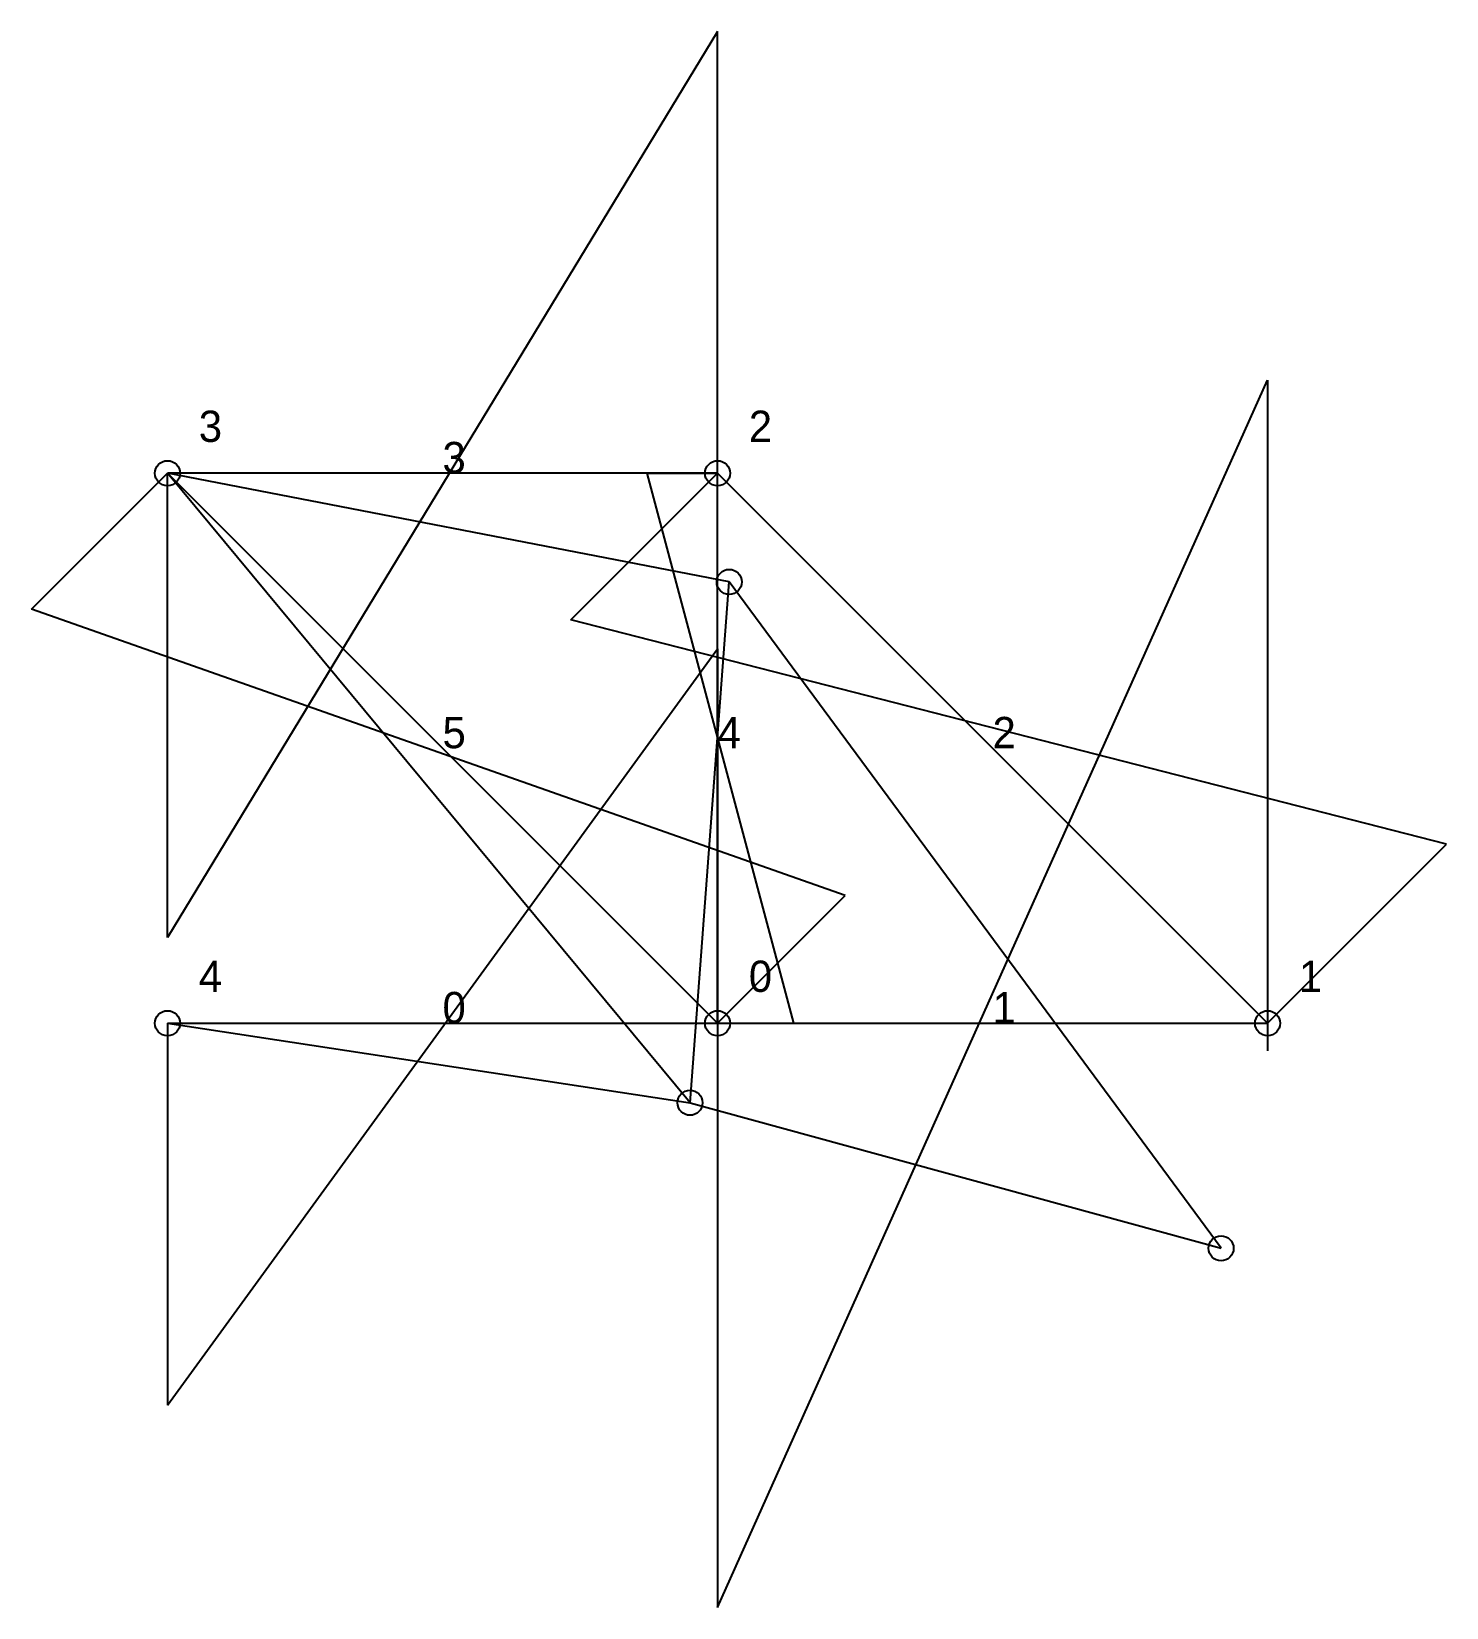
# Model space of a CAD drawing. Header units: metres. Extents: x -2.5 to 23.3, y -10.6 to 18.
import ezdxf

# ---------------------------------------------------------------- set-up
doc = ezdxf.new("R2010")
doc.units = ezdxf.units.M

msp = doc.modelspace()

# ---------------------------------------------------------------- linework, layer by layer
at = {"layer": 'BMD', "color": 4}
for p, q in [((10, 18.0309), (0, 1.558)), ((10, 10), (10, 18.0309)), ((10, -10.6228), (20, 11.6927)), ((20, 11.6927), (20, 0)), ((-2.47229, 7.52771), (0, 10)), ((0, 1.558), (0, 10)), ((7.33597, 7.33597), (10, 10)), ((11.3856, 0), (8.7225, 10)), ((8.7225, 10), (10, 10)), ((12.3208, 2.32079), (-2.47229, 7.52771)), ((23.2531, 3.25307), (7.33597, 7.33597)), ((0, -6.9442), (10, 6.80942)), ((10, 6.80942), (10, 0)), ((20, 0), (23.2531, 3.25307)), ((10, 0), (12.3208, 2.32079)), ((0, 0), (0, -6.9442)), ((10, 0), (10, -10.6228)), ((10, 0), (11.3856, 0))]:
    msp.add_line(p, q, dxfattribs=at)
at = {"layer": 'Deflected', "color": 1}
for p, q in [((10.212, 8.02433), (0, 10)), ((9.5, -1.44671), (0, 10)), ((9.5, -1.44671), (10.212, 8.02433)), ((19.1549, -4.09267), (10.212, 8.02433)), ((0, 0), (9.5, -1.44671)), ((9.5, -1.44671), (19.1549, -4.09267))]:
    msp.add_line(p, q, dxfattribs=at)
for centre in [(0, 10), (10.212, 8.02433), (0, 0), (9.5, -1.44671), (19.1549, -4.09267)]:
    msp.add_circle(centre, 0.227614, dxfattribs=at)
at = {"layer": 'Information', "color": 1}
msp.add_line((20, 0), (20, -0.5), dxfattribs=at)
at = {"layer": 'Undeflected', "color": 0}
for p, q in [((10, 10), (0, 10)), ((10, 0), (0, 10)), ((20, 0), (10, 10)), ((10, 0), (10, 10)), ((0, 0), (10, 0)), ((10, 0), (20, 0))]:
    msp.add_line(p, q, dxfattribs=at)
for centre in [(0, 10), (10, 10), (0, 0), (10, 0), (20, 0)]:
    msp.add_circle(centre, 0.227614, dxfattribs=at)

# ---------------------------------------------------------------- texts
at = {"layer": 'Information', "color": 5}
for s, p in [('3', (0.569036, 10.569)), ('2', (10.569, 10.569)), ('0', (10.569, 0.569036)), ('4', (0.569036, 0.569036)), ('1', (20.569, 0.569036))]:
    msp.add_text(s, height=0.569036, dxfattribs=at).set_placement(p)
at = {"layer": 'Information', "color": 0}
for s, p in [('3', (5, 10)), ('5', (5, 5)), ('4', (10, 5)), ('2', (15, 5)), ('0', (5, 0)), ('1', (15, 0))]:
    msp.add_text(s, height=0.569036, dxfattribs=at).set_placement(p)

doc.saveas('drawing.dxf')
